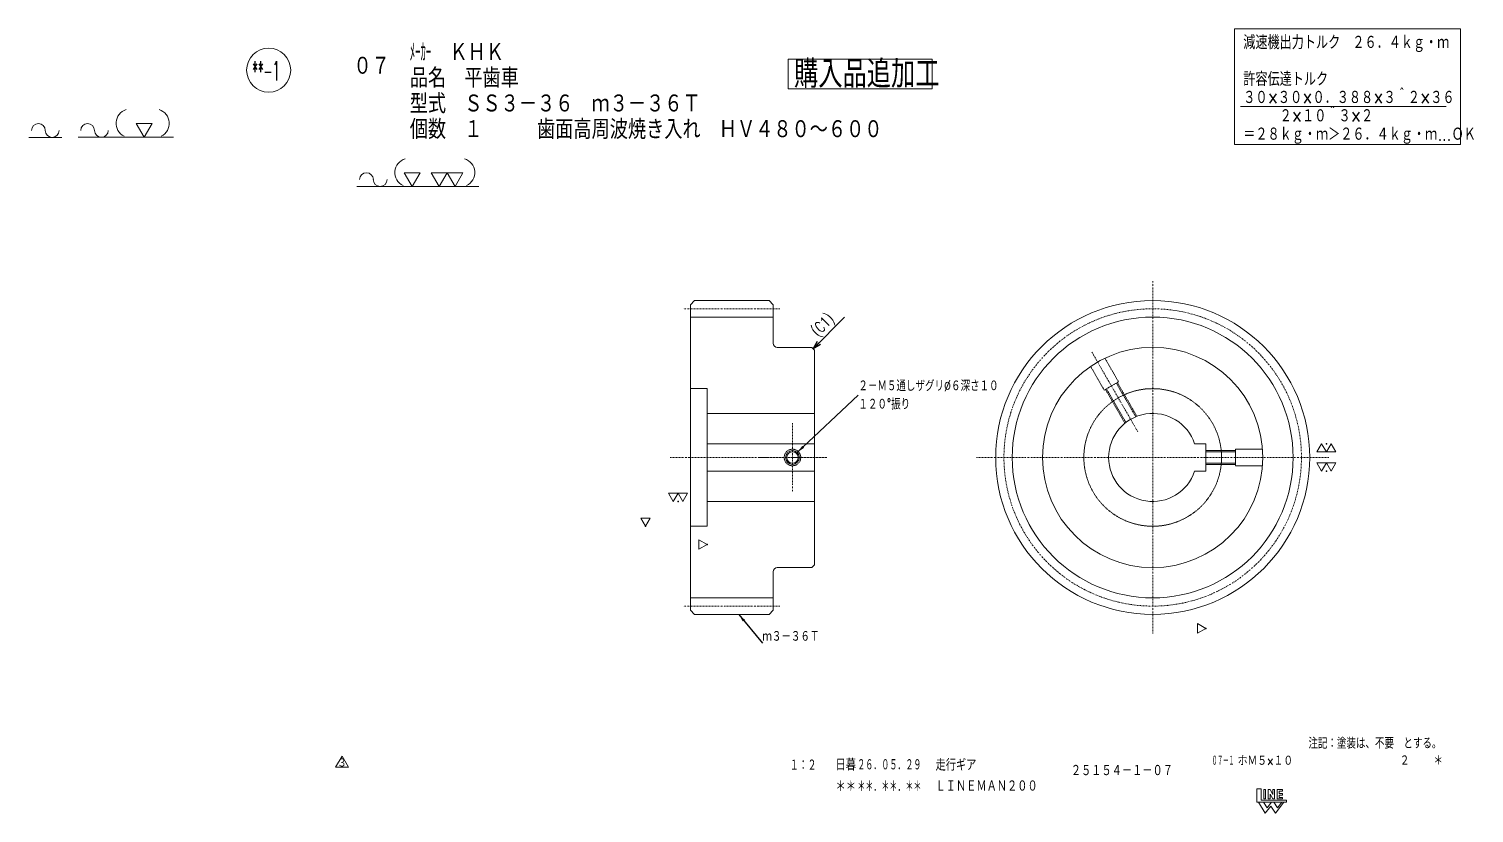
# Model space of a CAD drawing. Header units: metres. Extents: x -105 to 1484, y -92 to 1115.
# Drawn here: x -105 to 420, y 7 to 292 of the extents above; entities that cross this region are included whole.
import ezdxf

# ---------------------------------------------------------------- set-up
doc = ezdxf.new("R2010")
doc.units = ezdxf.units.M
doc.linetypes.add('DASHDOT', pattern=[1, 0.5, -0.25, 0, -0.25])
doc.linetypes.add('HIDDEN', pattern=[0.375, 0.25, -0.125])
for name, color, linetype in [('1', 7, 'CONTINUOUS'), ('2', 7, 'CONTINUOUS'), ('254', 7, 'CONTINUOUS'), ('255', 7, 'CONTINUOUS'), ('3', 7, 'CONTINUOUS')]:
    doc.layers.add(name, color=color, linetype=linetype)
doc.styles.add('GMM001', font='txt.shx', dxfattribs={"bigfont": 'bigfont.shx'})
doc.styles.add('GMM002', font='txt.shx', dxfattribs={"width": 0.75, "bigfont": 'bigfont.shx'})
doc.styles.add('GMM003', font='txt.shx', dxfattribs={"width": 0.91125, "bigfont": 'bigfont.shx'})
doc.styles.add('GMM008', font='txt.shx', dxfattribs={"width": 0.8, "bigfont": 'bigfont.shx'})
doc.styles.add('GMM009', font='txt.shx', dxfattribs={"width": 0.493827, "bigfont": 'bigfont.shx'})
doc.styles.add('GMM016', font='txt.shx', dxfattribs={"width": 0.548697, "bigfont": 'bigfont.shx'})
doc.styles.add('GMM017', font='txt.shx', dxfattribs={"width": 0.428571, "bigfont": 'bigfont.shx'})
doc.styles.add('GMM018', font='txt.shx', dxfattribs={"width": 0.857143, "bigfont": 'bigfont.shx'})
doc.styles.add('GMM019', font='txt.shx', dxfattribs={"width": 0.455625, "bigfont": 'bigfont.shx'})
doc.styles.add('GMM020', font='txt.shx', dxfattribs={"width": 0.791016, "bigfont": 'bigfont.shx'})
doc.dimstyles.new('GMM015', dxfattribs={"dimtxt": 4, "dimasz": 3, "dimexe": 2, "dimexo": 1, "dimgap": 0, "dimtad": 1, "dimtxsty": 'GMM002', "dimblk1": 'OPEN30', "dimblk2": 'OPEN30', "dimsah": 1, "dimcen": 1, "dimclrd": 3, "dimclre": 3, "dimclrt": 7, "dimazin": 3, "dimtfac": 0.625, "dimtdec": 0, "dimtmove": 0, "dimatfit": 3, "dimtolj": 1, "dimtzin": 0})

# ---------------------------------------------------------------- blocks, each defined once
blk = doc.blocks.new('BLOCK003')
at = {"layer": '254', "color": 7, "linetype": 'CONTINUOUS', "lineweight": 20}
for p, q in [((341.08, 15.99), (341.08, 11.08)), ((341.08, 15.99), (342.72, 15.99)), ((342.72, 15.99), (342.72, 11.78)), ((351.83, 11.08), (341.08, 11.08)), ((344.12, 7.11), (341.78, 11.08)), ((342.72, 11.78), (351.83, 11.78)), ((343.5, 11.08), (344.82, 8.98)), ((343.61, 15.66), (344.31, 15.66)), ((343.61, 12.25), (343.61, 15.66)), ((344.31, 12.25), (343.61, 12.25)), ((344.31, 15.66), (344.31, 12.25)), ((344.82, 8.98), (346.45, 11.08)), ((345.25, 15.66), (345.25, 12.25)), ((345.95, 15.66), (345.25, 15.66)), ((345.25, 12.25), (345.95, 12.25)), ((346.88, 13.85), (345.95, 15.66)), ((345.95, 12.25), (345.95, 14.04)), ((345.95, 14.04), (346.88, 12.25)), ((347.58, 15.66), (346.88, 15.66)), ((346.88, 15.66), (346.88, 13.85)), ((346.88, 12.25), (347.58, 12.25)), ((347.24, 11.08), (348.56, 8.98)), ((347.58, 12.25), (347.58, 15.66)), ((350.9, 11.08), (347.86, 7.11)), ((350.39, 15.66), (348.52, 15.66)), ((348.52, 15.66), (348.52, 12.25)), ((348.52, 12.25), (350.39, 12.25)), ((348.56, 8.98), (350.14, 11.08)), ((349.22, 14.24), (349.22, 15.1)), ((349.22, 15.1), (350.39, 15.1)), ((350.39, 14.24), (349.22, 14.24)), ((349.22, 12.82), (349.22, 13.67)), ((349.22, 13.67), (350.39, 13.67)), ((350.39, 12.82), (349.22, 12.82)), ((350.39, 15.1), (350.39, 15.66)), ((350.39, 13.67), (350.39, 14.24)), ((350.39, 12.25), (350.39, 12.82)), ((351.83, 11.78), (351.83, 11.08)), ((346.22, 9.68), (344.12, 7.11)), ((347.86, 7.11), (346.22, 9.68))]:
    blk.add_line(p, q, dxfattribs=at)
blk = doc.blocks.new('BLOCK008')
at = {"layer": '254', "color": 1, "linetype": 'CONTINUOUS', "lineweight": 15}
for p, q in [((9.02, 27.76), (6.7, 23.82)), ((9.02, 27.76), (11.33, 23.82)), ((11.33, 23.82), (6.7, 23.82))]:
    blk.add_line(p, q, dxfattribs=at)
at = {"layer": '254', "color": 7, "lineweight": 20, "insert": (9.02, 25.19), "char_height": 2.8434, "attachment_point": 5, "line_spacing_factor": 0.8, "style": 'GMM001'}
blk.add_mtext('\\T1.000000;３', dxfattribs=at)
blk = doc.blocks.new('BLOCK009')
at = {"color": 7, "linetype": 'CONTINUOUS', "lineweight": 20}
for p, q in [((-59.97, 257.62), (-65.74, 257.62)), ((-65.74, 257.62), (-62.85, 252.63)), ((-62.85, 252.63), (-59.97, 257.62))]:
    blk.add_line(p, q, dxfattribs=at)
at = {"color": 3, "linetype": 'CONTINUOUS', "lineweight": 9}
blk.add_line((-86.8, 252.63), (-52.21, 252.63), dxfattribs=at)
for centre, start, end in [((-67.85, 257.69), 106.425, 244.777), ((-58.88, 257.69), 295.223, 73.5748)]:
    blk.add_arc(centre, 5.19, start, end, dxfattribs=at)
at = {"color": 7, "linetype": 'CONTINUOUS', "lineweight": 20}
for centre, start, end in [((-83.34, 255.12), 0, 180), ((-78.35, 255.12), 180, 0)]:
    blk.add_arc(centre, 2.5, start, end, dxfattribs=at)
blk = doc.blocks.new('BLOCK010')
at = {"color": 3, "linetype": 'CONTINUOUS', "lineweight": 9}
blk.add_line((-104.66, 252.6), (-92.76, 252.6), dxfattribs=at)
at = {"color": 7, "linetype": 'CONTINUOUS', "lineweight": 20}
for centre, start, end in [((-101.21, 255.1), 0, 180), ((-96.22, 255.1), 180, 0)]:
    blk.add_arc(centre, 2.5, start, end, dxfattribs=at)
blk = doc.blocks.new('BLOCK011')
at = {"color": 7, "linetype": 'CONTINUOUS', "lineweight": 20}
for p, q in [((37.38, 239.74), (31.62, 239.74)), ((31.62, 239.74), (34.5, 234.75)), ((34.5, 234.75), (37.38, 239.74)), ((52.91, 239.74), (41.38, 239.74)), ((41.38, 239.74), (44.26, 234.75)), ((44.26, 234.75), (47.14, 239.74)), ((47.14, 239.74), (50.03, 234.75)), ((50.03, 234.75), (52.91, 239.74))]:
    blk.add_line(p, q, dxfattribs=at)
at = {"color": 3, "linetype": 'CONTINUOUS', "lineweight": 9}
blk.add_line((14.42, 234.75), (58.67, 234.75), dxfattribs=at)
for centre, start, end in [((33.37, 239.81), 106.425, 244.777), ((52, 239.81), 295.223, 73.5748)]:
    blk.add_arc(centre, 5.19, start, end, dxfattribs=at)
at = {"color": 7, "linetype": 'CONTINUOUS', "lineweight": 20}
for centre, start, end in [((17.88, 237.24), 0, 180), ((22.87, 237.24), 180, 0)]:
    blk.add_arc(centre, 2.5, start, end, dxfattribs=at)
blk = doc.blocks.new('AGM_JISB0205_199701')
at = {"layer": '1', "color": 3, "linetype": 'CONTINUOUS', "lineweight": 9}
blk.add_circle((172.53, 136.31), 2.5, dxfattribs=at)
at = {"layer": '1', "color": 7, "linetype": 'CONTINUOUS', "lineweight": 20}
blk.add_circle((172.53, 136.31), 2.07, dxfattribs=at)
at = {"layer": '1', "color": 7}
blk.add_point((172.53, 136.31), dxfattribs=at)
blk.add_point((172.53, 136.31), dxfattribs=at)
at = {"layer": '3', "color": 3, "linetype": 'DASHDOT', "lineweight": 9}
for p, q in [((172.53, 148.81), (172.53, 123.81)), ((185.03, 136.31), (160.03, 136.31))]:
    blk.add_line(p, q, dxfattribs=at)
blk = doc.blocks.new('_OPEN30')
at = {"color": 0, "linetype": 'BYBLOCK', "lineweight": -2}
for p, q in [((-1, 0.27), (0, 0)), ((0, 0), (-1, -0.27)), ((0, 0), (-1, 0))]:
    blk.add_line(p, q, dxfattribs=at)
blk = doc.blocks.new('*D6')
at = {"layer": '1', "color": 3, "linetype": 'CONTINUOUS', "lineweight": 9}
blk.add_line((191.46, 187.24), (180.03, 175.81), dxfattribs=at)
at = {"layer": '1', "color": 3, "linetype": 'CONTINUOUS', "xscale": 3, "yscale": 3, "zscale": 3, "rotation": 225}
blk.add_blockref('_OPEN30', (180.03, 175.81), dxfattribs=at)
at = {"layer": '1', "color": 7, "lineweight": 20, "insert": (182.62, 179.11), "char_height": 4, "attachment_point": 7, "rotation": 45, "style": 'GMM002'}
blk.add_mtext('\\A1;(C1)', dxfattribs=at)
blk = doc.blocks.new('BLOCK014')
at = {"layer": '1', "color": 7, "linetype": 'CONTINUOUS', "lineweight": 20}
blk.add_lwpolyline([(141.53, 104.71), (138.53, 102.98), (138.53, 106.44)], close=True, dxfattribs=at)
at = {"layer": '1', "color": 7}
blk.add_point((141.53, 104.71), dxfattribs=at)
blk = doc.blocks.new('BLOCK015')
at = {"layer": '1', "color": 7, "linetype": 'CONTINUOUS', "lineweight": 20}
blk.add_lwpolyline([(119.18, 111.31), (117.45, 114.31), (120.92, 114.31)], close=True, dxfattribs=at)
at = {"layer": '1', "color": 7}
blk.add_point((119.18, 111.31), dxfattribs=at)
blk = doc.blocks.new('BLOCK016')
at = {"layer": '1', "color": 7, "linetype": 'CONTINUOUS', "lineweight": 20}
blk.add_lwpolyline([(127.53, 123.31), (134.46, 123.31), (132.73, 120.31), (130.99, 123.31), (129.26, 120.31)], close=True, dxfattribs=at)
at = {"layer": '1', "color": 7}
blk.add_point((130.99, 120.31), dxfattribs=at)
blk = doc.blocks.new('BLOCK017')
at = {"layer": '1', "color": 7, "linetype": 'CONTINUOUS', "lineweight": 20}
blk.add_lwpolyline([(362.89, 134.31), (369.82, 134.31), (368.09, 131.31), (366.36, 134.31), (364.63, 131.31)], close=True, dxfattribs=at)
at = {"layer": '1', "color": 7}
blk.add_point((366.36, 131.31), dxfattribs=at)
blk = doc.blocks.new('BLOCK018')
at = {"layer": '1', "color": 7, "linetype": 'CONTINUOUS', "lineweight": 20}
blk.add_lwpolyline([(369.82, 138.31), (362.89, 138.31), (364.63, 141.31), (366.36, 138.31), (368.09, 141.31)], close=True, dxfattribs=at)
at = {"layer": '1', "color": 7}
blk.add_point((366.36, 141.31), dxfattribs=at)
blk = doc.blocks.new('BLOCK019')
at = {"layer": '1', "color": 7, "linetype": 'CONTINUOUS', "lineweight": 20}
blk.add_lwpolyline([(322.61, 74.21), (319.61, 72.48), (319.61, 75.95)], close=True, dxfattribs=at)
at = {"layer": '1', "color": 7}
blk.add_point((322.61, 74.21), dxfattribs=at)

msp = doc.modelspace()

# ---------------------------------------------------------------- linework, layer by layer
at = {"layer": '1', "color": 3, "linetype": 'CONTINUOUS', "lineweight": 9}
for p, q in [((335.18, 263.84), (409.9, 263.84)), ((135.53, 187.31), (165.53, 187.31)), ((135.53, 85.31), (165.53, 85.31))]:
    msp.add_line(p, q, dxfattribs=at)
at = {"layer": '1', "color": 3, "linetype": 'DASHDOT', "lineweight": 9}
for p, q in [((167.98, 190.31), (133.07, 190.31)), ((167.98, 82.31), (133.07, 82.31))]:
    msp.add_line(p, q, dxfattribs=at)
at = {"layer": '1', "color": 7, "linetype": 'CONTINUOUS', "lineweight": 20}
for p, q in [((135.53, 191.81), (137.03, 193.31)), ((135.53, 191.81), (137.03, 193.31)), ((135.53, 161.31), (135.53, 191.81)), ((137.03, 193.31), (164.03, 193.31)), ((164.03, 193.31), (165.53, 191.81)), ((165.53, 191.81), (165.53, 177.81)), ((167.03, 176.31), (179.53, 176.31)), ((179.53, 176.31), (180.53, 175.31)), ((180.53, 175.31), (180.53, 152.31)), ((135.53, 161.31), (135.53, 111.31)), ((135.53, 113.32), (135.53, 159.56)), ((180.53, 152.31), (141.53, 152.31)), ((141.53, 120.31), (141.53, 152.31)), ((180.53, 120.31), (180.53, 152.31)), ((141.53, 148.97), (141.53, 124.16)), ((180.53, 150.5), (180.53, 122.06)), ((318.51, 141.31), (322.61, 141.31)), ((322.61, 141.31), (322.61, 131.31)), ((318.51, 131.31), (322.61, 131.31)), ((141.53, 120.31), (180.53, 120.31)), ((180.53, 120.31), (180.53, 97.31)), ((135.53, 80.81), (135.53, 111.31)), ((165.53, 94.81), (165.53, 80.81)), ((179.53, 96.31), (167.03, 96.31)), ((180.53, 97.31), (179.53, 96.31)), ((137.03, 79.31), (135.53, 80.81)), ((137.03, 79.31), (135.53, 80.81)), ((164.03, 79.31), (137.03, 79.31)), ((165.53, 80.81), (164.03, 79.31))]:
    msp.add_line(p, q, dxfattribs=at)
at = {"layer": '1', "color": 2, "linetype": 'HIDDEN', "lineweight": 15}
for p, q in [((290.1, 163.33), (297.17, 151.09)), ((290.48, 163.54), (297.57, 151.25)), ((286.15, 161.04), (293.24, 148.75)), ((286.52, 161.26), (293.59, 149.02)), ((333.31, 138.81), (322.61, 138.81)), ((333.31, 138.38), (322.61, 138.38)), ((333.31, 134.25), (322.61, 134.25)), ((333.31, 133.81), (322.61, 133.81))]:
    msp.add_line(p, q, dxfattribs=at)
at = {"layer": '1', "color": 1, "linetype": 'CONTINUOUS', "lineweight": 15}
for points in [[(333.02, 292), (333.02, 250.05), (415, 250.05), (415, 292)], [(171, 281), (171, 270.24), (223.22, 270.24), (223.22, 281)]]:
    msp.add_lwpolyline(points, close=True, dxfattribs=at)
at = {"layer": '1', "color": 2, "linetype": 'HIDDEN', "lineweight": 15}
for points in [[(280.77, 169.36), (285.71, 160.79), (290.91, 163.79), (285.97, 172.36)], [(343.2, 139.31), (333.31, 139.31), (333.31, 133.31), (343.2, 133.31)]]:
    msp.add_lwpolyline(points, dxfattribs=at)
at = {"layer": '1', "color": 7, "linetype": 'CONTINUOUS', "lineweight": 20}
for points in [[(141.53, 152.31), (141.53, 161.31), (135.53, 161.31)], [(135.53, 111.31), (141.53, 111.31), (141.53, 120.31)]]:
    msp.add_lwpolyline(points, dxfattribs=at)
for radius in [57, 40]:
    msp.add_circle((303.31, 136.31), radius, dxfattribs=at)
at = {"layer": '1', "color": 3, "linetype": 'DASHDOT', "lineweight": 9}
msp.add_circle((303.31, 136.31), 54, dxfattribs=at)
at = {"layer": '1', "color": 3, "linetype": 'CONTINUOUS', "lineweight": 9}
msp.add_circle((303.31, 136.31), 51, dxfattribs=at)
at = {"layer": '1', "color": 2, "linetype": 'HIDDEN', "lineweight": 15}
for centre, radius in [((303.31, 136.31), 25), ((172.53, 136.31), 3)]:
    msp.add_circle(centre, radius, dxfattribs=at)
at = {"layer": '1', "color": 7, "linetype": 'CONTINUOUS', "lineweight": 20}
for centre, radius, start, end in [((167.03, 177.81), 1.5, 180, 270), ((303.31, 136.31), 16, 18.21, 341.79), ((167.03, 94.81), 1.5, 90, 180)]:
    msp.add_arc(centre, radius, start, end, dxfattribs=at)
at = {"layer": '1', "color": 7}
msp.add_point((322.61, 136.31), dxfattribs=at)
msp.add_point((322.61, 136.31), dxfattribs=at)
at = {"layer": '2', "color": 7, "linetype": 'CONTINUOUS', "lineweight": 20}
for p, q in [((180.53, 141.31), (141.53, 141.31)), ((141.53, 131.31), (180.53, 131.31))]:
    msp.add_line(p, q, dxfattribs=at)
at = {"layer": '255', "color": 3, "linetype": 'CONTINUOUS', "lineweight": 9}
msp.add_circle((-17.62, 277), 8, dxfattribs=at)
at = {"layer": '3', "color": 3, "linetype": 'DASHDOT', "lineweight": 9}
for p, q in [((303.31, 200.31), (303.31, 72.31)), ((297.9, 145.68), (281.22, 174.58)), ((128.13, 136.31), (184.96, 136.31)), ((367.31, 136.31), (239.31, 136.31))]:
    msp.add_line(p, q, dxfattribs=at)

# ---------------------------------------------------------------- block references
for name in ['BLOCK009', 'BLOCK010', 'BLOCK011', 'AGM_JISB0205_199701', 'BLOCK018', 'BLOCK017', 'BLOCK016', 'BLOCK015', 'BLOCK014', 'BLOCK019', 'BLOCK008']:
    msp.add_blockref(name, (0, 0))
at = {"layer": '1'}
msp.add_blockref('*D6', (0, 0), dxfattribs=at)
at = {"layer": '254'}
msp.add_blockref('BLOCK003', (0, 0), dxfattribs=at)

# ---------------------------------------------------------------- texts
at = {"layer": '1', "color": 7, "lineweight": 20, "line_spacing_factor": 0.8, "style": 'GMM008'}
for s, insert, char_height, attachment_point in [('{\\T1.000000;減速機出力トルク\u3000２６．４ｋｇ・ｍ}\\P\\P{\\T1.000000;許容伝達トルク}\\P{\\T1.000000;３０×３０×０．３８８×３＾２×３６}\\P{\\T1.000000;\u3000\u3000\u3000２×１０＾３×２}\\P{\\T1.000000;＝２８ｋｇ・ｍ＞２６．４ｋｇ・ｍ…ＯＫ}', (336.2, 289.6), 5, 1), ('\\T1.000000;購入品追加工', (173.11, 270.58), 10, 7)]:
    msp.add_mtext(s, dxfattribs=dict(at, insert=insert, char_height=char_height, attachment_point=attachment_point))
at = {"layer": '1', "color": 7, "lineweight": 20, "char_height": 4, "attachment_point": 7, "style": 'GMM002'}
for s, insert in [('\\A1;２－Ｍ５通しザグリ%%c６深さ１０\\P１２０°振り', (196.48, 153.69)), ('\\A1;ｍ３－３６Ｔ', (161.62, 69.35))]:
    msp.add_mtext(s, dxfattribs=dict(at, insert=insert))
at = {"layer": '254', "color": 7, "lineweight": 20, "line_spacing_factor": 0.8}
for s, insert, char_height, attachment_point, style in [('{\\W0.428571;\\T1.000000;ﾒｰｶｰ\\W0.857143;\\T1.000000;\u3000ＫＨＫ}\\P{\\W0.857143;\\T1.000000;品名\u3000平歯車}\\P{\\W0.857143;\\T1.000000;型式\u3000ＳＳ３－３６\u3000ｍ３－３６Ｔ}\\P{\\W0.857143;\\T1.000000;個数\u3000１\u3000\u3000\u3000歯面高周波焼き入れ\u3000ＨＶ４８０～６００}', (33.6, 287), 7, 1, 'GMM018'), ('\\T1.000000;０７', (13.15, 275.03), 7, 7, 'GMM018'), ('\\T1.000000;注記：塗装は、不要\u3000とする。', (359.84, 30.49), 4, 7, 'GMM002'), ('\\T1.000000;１：２', (176.42, 22.45), 4.2124, 8, 'GMM016'), ('\\T1.000000;日暮', (191.88, 22.59), 4.2124, 8, 'GMM008'), ('\\T1.000000;２６．０５．２９', (207.71, 22.59), 4.2124, 8, 'GMM009'), ('\\T1.000000;走行ギア', (224.48, 22.51), 4.2124, 7, 'GMM008'), ('\\T1.000000;０７－１', (328.83, 24.38), 3.2, 8, 'GMM019'), ('\\T1.000000;ホＭ５×１０', (334.18, 24.37), 3.2, 7, 'GMM020'), ('\\T1.000000;２', (394.78, 24.46), 3.2, 8, 'GMM003'), ('\\T1.000000;＊', (406.97, 24.46), 3.2, 8, 'GMM003'), ('\\T1.000000;２５１５４－１－０７', (273.6, 20.5), 4.2124, 7, 'GMM008'), ('\\T1.000000;＊＊', (191.88, 14.77), 4.2124, 8, 'GMM008'), ('\\T1.000000;＊＊．＊＊．＊＊', (207.71, 14.72), 4.2124, 8, 'GMM009'), ('\\T1.000000;ＬＩＮＥＭＡＮ２００', (224.48, 14.88), 4.2124, 7, 'GMM008')]:
    msp.add_mtext(s, dxfattribs=dict(at, insert=insert, char_height=char_height, attachment_point=attachment_point, style=style))
at = {"layer": '255', "color": 7, "lineweight": 20, "insert": (-23.62, 273.27), "char_height": 7, "attachment_point": 7, "line_spacing_factor": 0.8, "style": 'GMM017'}
msp.add_mtext('\\T1.000000;**-1', dxfattribs=at)

# ---------------------------------------------------------------- leaders
at = {"layer": '1', "color": 3, "linetype": 'CONTINUOUS', "lineweight": 20}
for points in [[(174.26, 138.12), (196.33, 158.93)], [(153.02, 79.31), (161.62, 68.85)]]:
    msp.add_leader(points, dimstyle='GMM015', dxfattribs=at)

doc.saveas('drawing.dxf')
